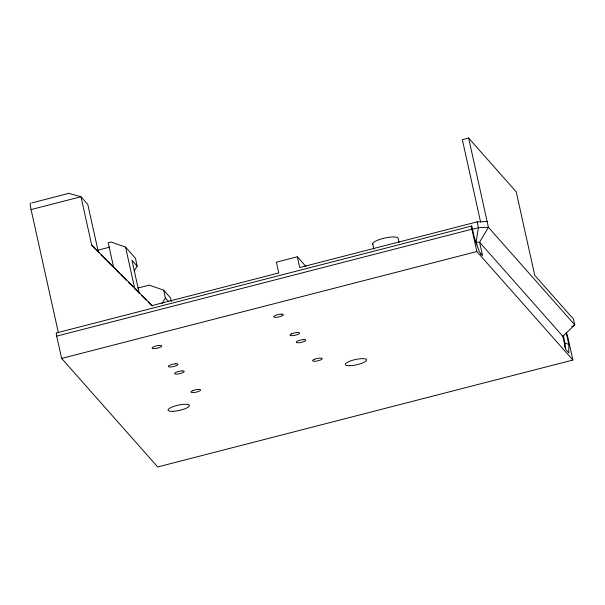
<?xml version="1.0" encoding="UTF-8"?>
<svg xmlns="http://www.w3.org/2000/svg" width="605" height="605" viewBox="0 0 605 605"><rect width="100%" height="100%" fill="white"/><g stroke="black" fill="none" stroke-linecap="round" stroke-linejoin="round"><path stroke-width="0.91" d="M476.649 244.934L476.075 242.348L478.411 227.654L477.126 221.869L299.725 267.546L297.342 256.8L276.372 262.199L278.754 272.946L152.097 305.555L91.688 245.025L80.979 196.731L68.259 193.229M134.212 270.904L137.206 266.139L135.467 258.29L125.545 247.074L111.131 242.053L108.189 242.809L113.687 267.591M161.913 303.559L165.407 298L163.66 290.143L149.246 285.121L137.758 288.078M468.625 138.053L488.416 227.329L479.576 242.234L482.51 255.454L479.455 251.998L474.373 237.644L471.787 225.99L56.583 332.886A4.371 0.575 75.6 0 0 56.688 336.108L61.642 358.425L157.693 466.947L572.897 360.043L567.944 337.726A4.371 0.575 75.6 0 0 566.22 332.682L568.806 344.336L568.813 352.957L565.758 349.509L562.832 336.297L574.75 324.862L573.464 319.077L534.737 275.32L516.224 191.83L468.625 138.053L462.341 139.672L480.642 222.247M571.74 326.639L574.75 324.862L488.416 227.329L478.411 227.654L472.013 229.303M31.77 202.909L68.183 193.532M58.405 332.871L31.074 209.58L80.979 196.731L87.785 204.422L98.403 252.308M98.146 250.115L109.8 247.112M56.688 336.108L471.892 229.204A4.371 0.575 75.6 0 1 471.787 225.99M61.642 358.425L476.838 251.529L572.897 360.043M477.126 221.869L487.138 221.543M476.075 242.348L479.576 242.234L562.832 336.297M563.293 335.382L565.01 343.148L568.806 344.336M480.438 254.062L481.814 254.985M99.069 252.86L91.688 245.025M101.065 254.856L106.374 260.18M107.705 261.511L113.014 266.828M114.345 268.159L119.654 273.483M120.977 274.814L126.294 280.13M128.283 282.127L132.926 286.785M134.923 288.782L139.566 293.433M141.562 295.429L146.206 300.088M148.195 302.084L152.18 306.07M297.342 256.8L305.964 266.54M137.206 266.139L131.943 260.195L139.294 293.365M165.407 298L168.538 301.54M163.66 290.143L170.527 297.932L171.313 301.419M471.892 229.204L476.838 251.529M399.028 242.423L398.219 238.786A13.106 3.237 -12.5 0 0 384.667 238.06A13.106 3.237 -12.5 0 0 372.854 244.443M372.657 243.626L373.867 249.078M125.545 247.074L134.726 288.517M565.01 343.148L565.017 347.792M31.074 209.58A8.735 1.149 75.6 0 1 30.5 202.955M291.61 333.809L290.778 334.225A4.916 1.218 -12.5 0 0 291.565 335.684A4.916 1.218 -12.5 0 0 297.902 334.376L298.734 333.96A4.916 1.218 -12.5 0 0 297.947 332.5A4.916 1.218 -12.5 0 0 291.61 333.809M192.632 390.709L191.793 391.125A4.916 1.218 -12.5 0 0 192.587 392.584A4.916 1.218 -12.5 0 0 198.924 391.276L199.756 390.86A4.916 1.218 -12.5 0 0 198.962 389.401A4.916 1.218 -12.5 0 0 192.632 390.709M314.252 359.393L313.42 359.809A4.916 1.218 -12.5 0 0 314.214 361.268A4.916 1.218 -12.5 0 0 320.552 359.96L321.384 359.544A4.916 1.218 -12.5 0 0 320.589 358.084A4.916 1.218 -12.5 0 0 314.252 359.393M281.204 314.154L280.077 314.237A4.916 1.218 -12.5 0 0 274.209 316.075A4.916 1.218 -12.5 0 0 275.82 317.322L276.939 317.239A4.916 1.218 -12.5 0 0 282.807 315.402A4.916 1.218 -12.5 0 0 281.204 314.154M159.576 345.463L158.457 345.553A4.916 1.218 -12.5 0 0 152.589 347.391A4.916 1.218 -12.5 0 0 154.192 348.639L155.319 348.548A4.916 1.218 -12.5 0 0 161.187 346.718A4.916 1.218 -12.5 0 0 159.576 345.463M303.725 339.602L302.606 339.685A4.916 1.218 -12.5 0 0 296.737 341.522A4.916 1.218 -12.5 0 0 298.341 342.77L299.467 342.687A4.916 1.218 -12.5 0 0 305.336 340.849A4.916 1.218 -12.5 0 0 303.725 339.602M175.821 363.817L174.701 363.907A4.916 1.218 -12.5 0 0 168.833 365.745A4.916 1.218 -12.5 0 0 170.436 366.993L171.563 366.902A4.916 1.218 -12.5 0 0 177.431 365.072A4.916 1.218 -12.5 0 0 175.821 363.817M182.105 370.91L180.978 371.001A4.916 1.218 -12.5 0 0 175.11 372.839A4.916 1.218 -12.5 0 0 176.72 374.087L177.84 373.996A4.916 1.218 -12.5 0 0 183.708 372.166A4.916 1.218 -12.5 0 0 182.105 370.91M349.94 365.707A10.92 2.7 -12.5 0 0 366.577 360.164A10.92 2.7 -12.5 0 0 351.248 360.671A10.92 2.7 -12.5 0 0 349.94 365.707M172.743 411.332A10.92 2.7 -12.5 0 0 189.38 405.789A10.92 2.7 -12.5 0 0 174.058 406.288A10.92 2.7 -12.5 0 0 172.743 411.332"/></g></svg>
